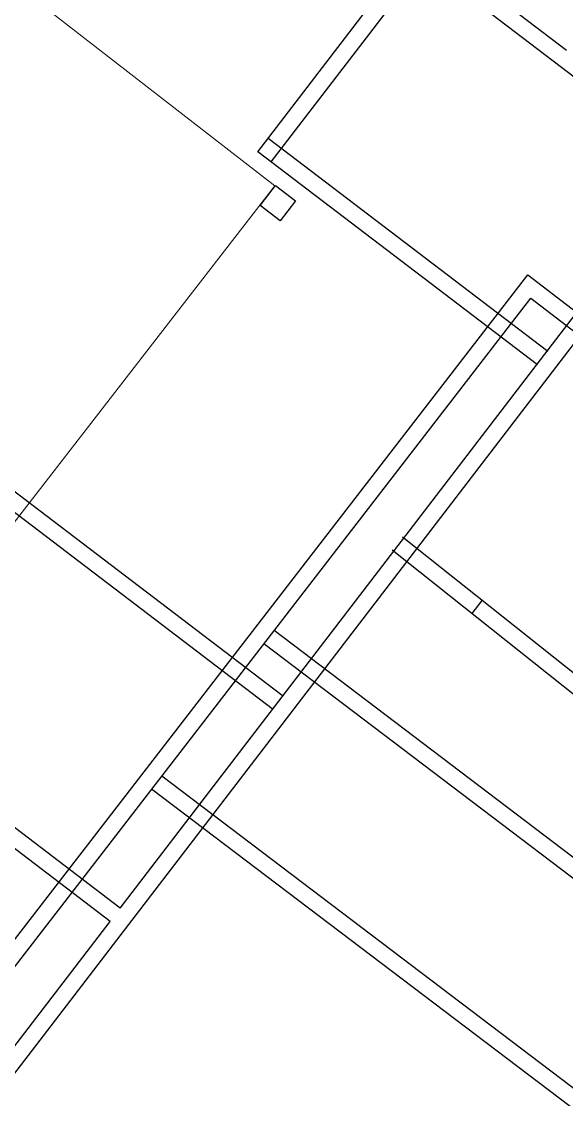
# Model space of a CAD drawing. Header units: metres. Extents: x 141303 to 146299, y 125960 to 127091.
# Drawn here: x 145353.12 to 145359.64, y 126099.51 to 126112.42 of the extents above; entities that cross this region are included whole.
import ezdxf

# ---------------------------------------------------------------- set-up
doc = ezdxf.new("R2010")
doc.units = ezdxf.units.M
doc.header["$MEASUREMENT"] = 0
for name, color, linetype, lineweight in [('ELEVATION', 7, 'Continuous', 20), ('new column', 4, 'Continuous', 25), ('NVMI_WALL', 7, 'Continuous', 30)]:
    doc.layers.add(name, color=color, linetype=linetype, lineweight=lineweight)

msp = doc.modelspace()

# ---------------------------------------------------------------- linework, layer by layer
at = {"layer": 'ELEVATION'}
for p, q in [((145348.52353, 126116.37069), (145356.15039, 126110.44699)), ((145356.15039, 126110.44699), (145344.55945, 126095.48071))]:
    msp.add_line(p, q, dxfattribs=at)
at = {"layer": 'new column'}
for p, q in [((145355.97728, 126110.21259), (145356.15922, 126110.45112)), ((145356.15922, 126110.45112), (145356.39776, 126110.26919)), ((145356.21582, 126110.03065), (145355.97728, 126110.21259)), ((145356.39776, 126110.26919), (145356.21582, 126110.03065))]:
    msp.add_line(p, q, dxfattribs=at)
at = {"layer": 'NVMI_WALL'}
for p, q in [((145354.17863, 126101.63944), (145331.45368, 126118.96512)), ((145359.64352, 126112.07116), (145351.53206, 126118.2554)), ((145374.13537, 126100.77096), (145351.41042, 126118.09664)), ((145355.94984, 126110.85652), (145358.62598, 126114.34913)), ((145356.10889, 126110.73526), (145358.78503, 126114.22787)), ((145354.30028, 126101.7982), (145362.73815, 126112.81042)), ((145352.80249, 126099.51461), (145362.89691, 126112.68878)), ((145359.5193, 126111.90904), (145359.52188, 126111.9124)), ((145359.41917, 126108.46297), (145356.07148, 126111.01527)), ((145359.29791, 126108.30392), (145355.94984, 126110.85652)), ((145350.84904, 126098.59367), (145359.18301, 126109.38426)), ((145359.18301, 126109.38426), (145372.72258, 126098.92714)), ((145348.61006, 126095.36752), (145359.21905, 126109.10373)), ((145359.21905, 126109.10373), (145364.36337, 126105.13057)), ((145356.24042, 126104.34296), (145352.90655, 126106.88474)), ((145356.11916, 126104.18391), (145352.78491, 126106.72598)), ((145357.67928, 126106.24489), (145364.41698, 126100.88956)), ((145357.55483, 126106.08832), (145364.29254, 126100.73299)), ((145358.51468, 126105.3254), (145358.63635, 126105.48418)), ((145366.26159, 126097.44526), (145356.14173, 126105.12214)), ((145366.29868, 126097.16608), (145356.02086, 126104.9628)), ((145354.30028, 126101.7982), (145351.11931, 126104.22339)), ((145354.30028, 126101.7982), (145351.45634, 126103.96644)), ((145354.30028, 126101.7982), (145355.5167, 126103.38575)), ((145365.07613, 126095.58316), (145354.7983, 126103.37987)), ((145364.79453, 126095.54574), (145354.67605, 126103.22158)), ((145352.76584, 126099.79562), (145354.17863, 126101.63944))]:
    msp.add_line(p, q, dxfattribs=at)

doc.saveas('drawing.dxf')
